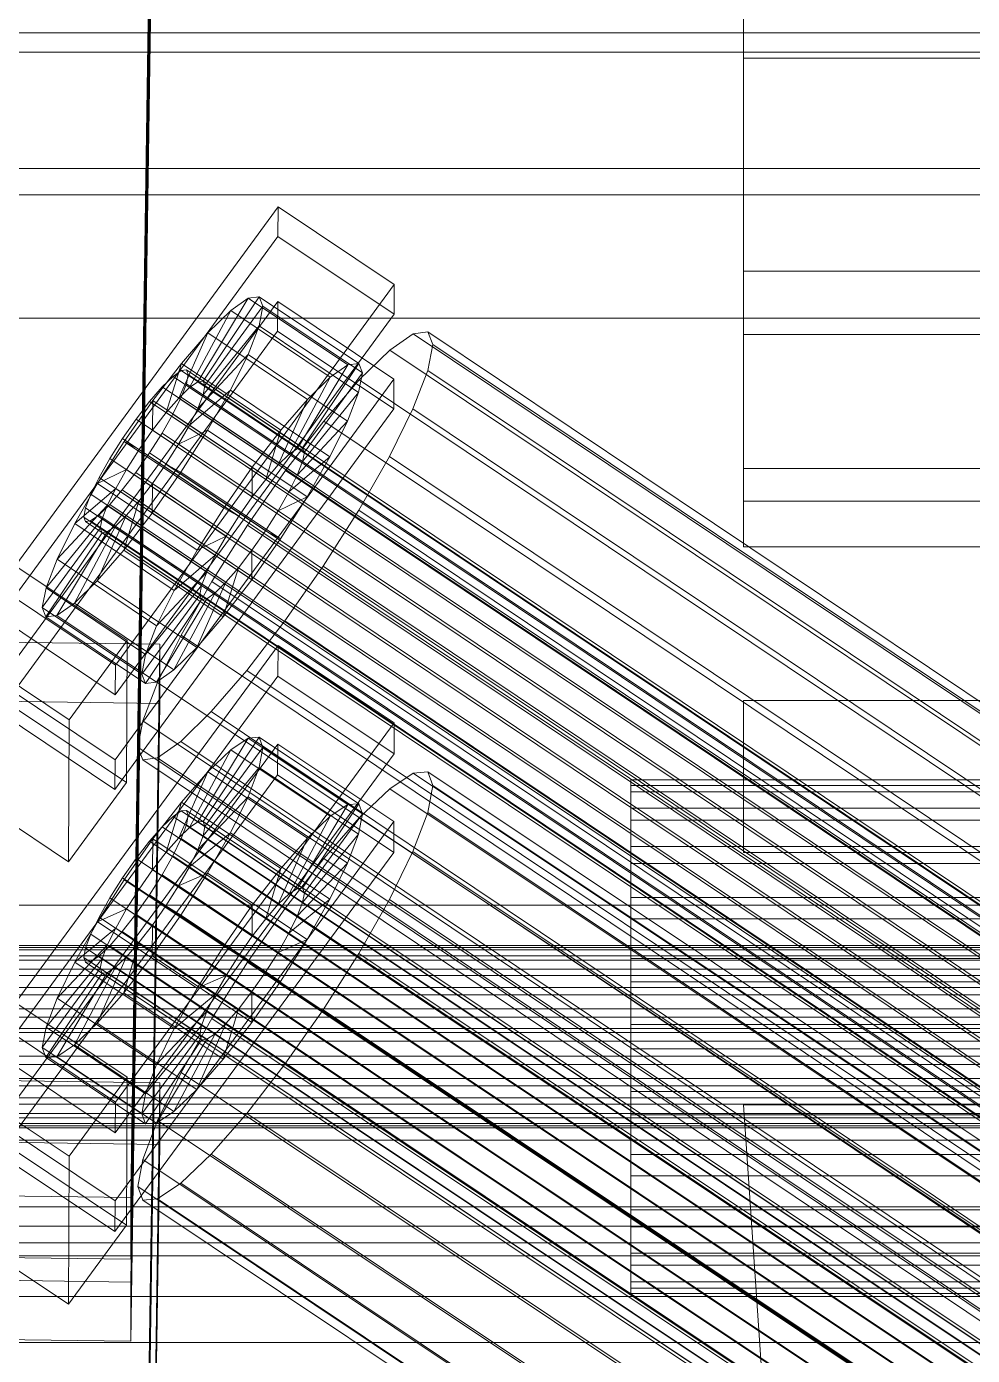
# Model space of a CAD drawing. Header units: millimetres. Extents: x -1970 to 34302, y -65268 to 6837.
# Drawn here: x -370.8 to -277.4, y -33064.7 to -32933.4 of the extents above; entities that cross this region are included whole.
import ezdxf

# ---------------------------------------------------------------- set-up
doc = ezdxf.new("R2010")
doc.units = ezdxf.units.MM
for name, color, linetype, lineweight in [('frontal_C01', 7, 'Continuous', 0), ('frontal_C02', 7, 'Continuous', 0), ('frontal_C02-briq', 7, 'Continuous', 0), ('frontal_mezcladora', 7, 'Continuous', 0)]:
    doc.layers.add(name, color=color, linetype=linetype, lineweight=lineweight)

msp = doc.modelspace()

# ---------------------------------------------------------------- linework, layer by layer
at = {"layer": 'frontal_C01'}
for p, q in [((-357.646, -32856.09), (-360.514, -33049.09)), ((-360.514, -33055.178), (-357.646, -32862.178)), ((-425, -32934.055), (425, -32934.055)), ((450, -32950.066), (-450, -32950.066)), ((-450, -32962.241), (450, -32962.241)), ((-373.501, -33032.005), (-345.969, -32994.562)), ((-345.981, -32997.605), (-345.969, -32994.562)), ((-345.969, -32994.562), (-334.501, -33002.215)), ((-345.981, -32997.605), (-373.513, -33035.049)), ((-334.513, -33005.259), (-345.981, -32997.605)), ((-334.501, -33002.215), (-362.033, -33039.658)), ((-334.501, -33002.215), (-334.513, -33005.259)), ((-373.539, -33041.745), (-346.008, -33004.302)), ((-353.892, -33011.992), (-348.918, -33003.715)), ((-353.378, -33011.951), (-347.835, -33003.629)), ((-348.918, -33003.715), (-350.645, -33004.872)), ((-347.835, -33003.629), (-348.918, -33003.715)), ((-348.918, -33003.715), (-339.088, -33010.274)), ((-347.835, -33003.629), (-338.005, -33010.189)), ((-347.47, -33004.62), (-347.835, -33003.629)), ((-346.02, -33007.345), (-346.008, -33004.302)), ((-346.008, -33004.302), (-334.539, -33011.955)), ((-362.045, -33042.702), (-334.513, -33005.259)), ((-354.71, -33012.54), (-350.645, -33004.872)), ((-353.205, -33012.421), (-347.47, -33004.62)), ((-350.645, -33004.872), (-352.899, -33007.023)), ((-350.645, -33004.872), (-340.816, -33011.432)), ((-347.847, -33006.622), (-347.47, -33004.62)), ((-347.47, -33004.62), (-337.64, -33011.18)), ((-353.384, -33013.369), (-347.847, -33006.622)), ((-348.941, -33009.498), (-347.847, -33006.622)), ((-347.847, -33006.622), (-338.017, -33013.182)), ((-346.02, -33007.345), (-373.551, -33044.789)), ((-355.777, -33013.559), (-352.899, -33007.023)), ((-352.899, -33007.023), (-355.525, -33010.02)), ((-352.899, -33007.023), (-343.069, -33013.583)), ((-334.551, -33014.999), (-346.02, -33007.345)), ((-332.629, -33007.163), (-334.938, -33008.711)), ((-331.181, -33007.049), (-332.629, -33007.163)), ((-332.629, -33007.163), (-148.32, -33130.162)), ((-330.692, -33008.374), (-331.181, -33007.049)), ((-331.181, -33007.049), (-146.872, -33130.047)), ((-311.15, -33008.999), (-311.15, -33007.822)), ((-311.15, -33007.822), (-311.15, -33008.375)), ((-311.15, -33007.822), (311.15, -33007.822)), ((-353.902, -33014.731), (-348.941, -33009.498)), ((-350.678, -33013.051), (-348.941, -33009.498)), ((-348.941, -33009.498), (-339.111, -33016.058)), ((-334.938, -33008.711), (-337.95, -33011.586)), ((-334.938, -33008.711), (-150.629, -33131.709)), ((-331.197, -33011.051), (-330.692, -33008.374)), ((-330.692, -33008.374), (-146.383, -33131.373)), ((-311.15, -33008.375), (-311.15, -33010.618)), ((-311.15, -33008.375), (311.15, -33008.375)), ((-311.15, -33011.824), (-311.15, -33008.999)), ((-311.15, -33008.999), (311.15, -33008.999)), ((-355.525, -33010.02), (-358.345, -33013.659)), ((-357.021, -33014.979), (-355.525, -33010.02)), ((-355.017, -33010.858), (-355.53, -33010.899)), ((-355.525, -33010.02), (-345.695, -33016.58)), ((-354.844, -33011.328), (-355.017, -33010.858)), ((-355.017, -33010.858), (-141.218, -33153.536)), ((-339.088, -33010.274), (-344.062, -33018.552)), ((-338.005, -33010.189), (-343.549, -33018.511)), ((-340.816, -33011.432), (-339.088, -33010.274)), ((-339.088, -33010.274), (-338.005, -33010.189)), ((-338.005, -33010.189), (-337.64, -33011.18)), ((-311.15, -33010.618), (-311.15, -33014.401)), ((-311.15, -33010.618), (311.15, -33010.618)), ((-334.539, -33011.955), (-362.071, -33049.398)), ((-356.348, -33011.447), (-357.415, -33012.466)), ((-355.53, -33010.899), (-356.348, -33011.447)), ((-356.348, -33011.447), (-142.549, -33154.125)), ((-355.53, -33010.899), (-141.731, -33153.577)), ((-355.022, -33012.276), (-354.844, -33011.328)), ((-354.844, -33011.328), (-141.045, -33154.006)), ((-354.71, -33012.54), (-353.892, -33011.992)), ((-353.892, -33011.992), (-353.378, -33011.951)), ((-344.062, -33018.552), (-353.892, -33011.992)), ((-343.549, -33018.511), (-353.378, -33011.951)), ((-353.378, -33011.951), (-353.205, -33012.421)), ((-340.816, -33011.432), (-344.88, -33019.1)), ((-337.64, -33011.18), (-343.376, -33018.981)), ((-343.069, -33013.583), (-340.816, -33011.432)), ((-337.95, -33011.586), (-341.461, -33015.592)), ((-337.64, -33011.18), (-338.017, -33013.182)), ((-337.95, -33011.586), (-153.641, -33134.584)), ((-334.539, -33011.955), (-334.551, -33014.999)), ((-332.659, -33014.895), (-331.197, -33011.051)), ((-331.197, -33011.051), (-146.887, -33134.049)), ((-311.15, -33016.106), (-311.15, -33011.824)), ((-311.15, -33011.824), (311.15, -33011.824)), ((-357.415, -33012.466), (-358.659, -33013.885)), ((-357.415, -33012.466), (-143.617, -33155.144)), ((-355.777, -33013.559), (-354.71, -33012.54)), ((-355.541, -33013.638), (-355.022, -33012.276)), ((-355.022, -33012.276), (-141.224, -33154.954)), ((-354.725, -33016.415), (-350.678, -33013.051)), ((-344.88, -33019.1), (-354.71, -33012.54)), ((-353.384, -33013.369), (-353.902, -33014.731)), ((-353.205, -33012.421), (-353.384, -33013.369)), ((-343.554, -33019.929), (-353.384, -33013.369)), ((-343.376, -33018.981), (-353.205, -33012.421)), ((-352.938, -33017.04), (-350.678, -33013.051)), ((-350.678, -33013.051), (-340.848, -33019.611)), ((-338.017, -33013.182), (-343.554, -33019.929)), ((-338.017, -33013.182), (-339.111, -33016.058)), ((-358.345, -33013.659), (-361.166, -33017.692)), ((-358.659, -33013.885), (-359.995, -33015.609)), ((-358.659, -33013.885), (-144.861, -33156.563)), ((-358.345, -33013.659), (-358.357, -33016.702)), ((-348.515, -33020.219), (-358.345, -33013.659)), ((-357.021, -33014.979), (-355.777, -33013.559)), ((-356.363, -33015.321), (-355.541, -33013.638)), ((-345.947, -33020.119), (-355.777, -33013.559)), ((-355.541, -33013.638), (-141.742, -33156.316)), ((-353.902, -33014.731), (-354.725, -33016.415)), ((-344.073, -33021.291), (-353.902, -33014.731)), ((-343.069, -33013.583), (-345.947, -33020.119)), ((-345.695, -33016.58), (-343.069, -33013.583)), ((-311.15, -33014.401), (-311.15, -33019.464)), ((-311.15, -33014.401), (311.15, -33014.401)), ((-362.083, -33052.442), (-334.551, -33014.999)), ((-359.995, -33015.609), (-361.332, -33017.52)), ((-146.196, -33158.287), (-359.995, -33015.609)), ((-358.357, -33016.702), (-357.021, -33014.979)), ((-357.434, -33017.211), (-356.363, -33015.321)), ((-347.191, -33021.539), (-357.021, -33014.979)), ((-356.363, -33015.321), (-142.565, -33157.999)), ((-341.461, -33015.592), (-345.231, -33020.457)), ((-339.111, -33016.058), (-344.073, -33021.291)), ((-341.461, -33015.592), (-157.152, -33138.591)), ((-339.111, -33016.058), (-340.848, -33019.611)), ((-334.981, -33019.645), (-332.659, -33014.895)), ((-332.659, -33014.895), (-148.35, -33137.893)), ((-311.15, -33021.552), (-311.15, -33016.106)), ((-311.15, -33016.106), (311.15, -33016.106)), ((-359.693, -33018.613), (-358.357, -33016.702)), ((-358.68, -33019.178), (-357.434, -33017.211)), ((-358.357, -33016.702), (-348.527, -33023.262)), ((-357.434, -33017.211), (-143.635, -33159.888)), ((-354.725, -33016.415), (-355.796, -33018.304)), ((-355.796, -33018.304), (-352.938, -33017.04)), ((-355.569, -33021.192), (-352.938, -33017.04)), ((-344.895, -33022.974), (-354.725, -33016.415)), ((-352.938, -33017.04), (-343.108, -33023.599)), ((-348.515, -33020.219), (-345.695, -33016.58)), ((-345.695, -33016.58), (-347.191, -33021.539)), ((-361.166, -33017.692), (-363.797, -33021.844)), ((-361.332, -33017.52), (-362.578, -33019.487)), ((-361.332, -33017.52), (-147.533, -33160.197)), ((-359.693, -33018.613), (-361.166, -33017.692)), ((-361.166, -33017.692), (-351.336, -33024.252)), ((-360.939, -33020.58), (-359.693, -33018.613)), ((-349.863, -33025.173), (-359.693, -33018.613)), ((-355.796, -33018.304), (-357.042, -33020.271)), ((-345.966, -33024.864), (-355.796, -33018.304)), ((-344.062, -33018.552), (-344.88, -33019.1)), ((-343.549, -33018.511), (-344.062, -33018.552)), ((-343.376, -33018.981), (-343.549, -33018.511)), ((-362.578, -33019.487), (-363.648, -33021.376)), ((-362.578, -33019.487), (-148.779, -33162.164)), ((-360.017, -33021.088), (-358.68, -33019.178)), ((-358.68, -33019.178), (-144.881, -33161.855)), ((-344.88, -33019.1), (-345.947, -33020.119)), ((-340.848, -33019.611), (-344.895, -33022.974)), ((-344.073, -33021.291), (-343.554, -33019.929)), ((-343.554, -33019.929), (-343.376, -33018.981)), ((-340.848, -33019.611), (-343.108, -33023.599)), ((-338.003, -33024.977), (-334.981, -33019.645)), ((-334.981, -33019.645), (-150.672, -33142.643)), ((-311.15, -33019.464), (-311.15, -33025.462)), ((-311.15, -33019.464), (311.15, -33019.464)), ((-450, -33020.215), (450, -33020.215)), ((-360.939, -33020.58), (-363.797, -33021.844)), ((-362.01, -33022.469), (-360.939, -33020.58)), ((-361.352, -33022.812), (-360.017, -33021.088)), ((-351.109, -33027.14), (-360.939, -33020.58)), ((-360.017, -33021.088), (-146.218, -33163.766)), ((-358.39, -33025.225), (-355.569, -33021.192)), ((-357.042, -33020.271), (-358.378, -33022.181)), ((-357.042, -33020.271), (-355.569, -33021.192)), ((-347.212, -33026.831), (-357.042, -33020.271)), ((-355.569, -33021.192), (-345.739, -33027.752)), ((-351.336, -33024.252), (-348.515, -33020.219)), ((-345.231, -33020.457), (-349.002, -33025.849)), ((-348.527, -33023.262), (-348.515, -33020.219)), ((-345.947, -33020.119), (-347.191, -33021.539)), ((-160.922, -33143.455), (-345.231, -33020.457)), ((-344.895, -33022.974), (-344.073, -33021.291)), ((-363.797, -33021.844), (-366.057, -33025.833)), ((-362.01, -33022.469), (-366.057, -33025.833)), ((-363.648, -33021.376), (-364.471, -33023.059)), ((-363.797, -33021.844), (-353.967, -33028.404)), ((-363.648, -33021.376), (-149.85, -33164.054)), ((-362.833, -33024.152), (-362.01, -33022.469)), ((-352.18, -33029.029), (-362.01, -33022.469)), ((-358.378, -33022.181), (-359.714, -33023.905)), ((-358.378, -33022.181), (-358.39, -33025.225)), ((-348.548, -33028.741), (-358.378, -33022.181)), ((-347.191, -33021.539), (-348.527, -33023.262)), ((-311.15, -33027.791), (-311.15, -33021.552)), ((-311.15, -33021.552), (311.15, -33021.552)), ((-364.471, -33023.059), (-364.989, -33024.421)), ((-364.471, -33023.059), (-150.672, -33165.737)), ((-362.596, -33024.231), (-361.352, -33022.812)), ((-361.352, -33022.812), (-147.554, -33165.49)), ((-359.714, -33023.905), (-361.21, -33028.864)), ((-359.714, -33023.905), (-360.958, -33025.325)), ((-349.884, -33030.465), (-359.714, -33023.905)), ((-348.527, -33023.262), (-349.863, -33025.173)), ((-345.966, -33024.864), (-344.895, -33022.974)), ((-343.108, -33023.599), (-345.966, -33024.864)), ((-343.108, -33023.599), (-345.739, -33027.752)), ((-440, -33024.204), (440, -33024.204)), ((-440, -33024.399), (440, -33024.399)), ((-440, -33024.62), (440, -33024.62)), ((-440, -33025.194), (440, -33025.194)), ((-362.833, -33024.152), (-367.794, -33029.386)), ((-364.989, -33024.421), (-365.168, -33025.369)), ((-364.989, -33024.421), (-151.191, -33167.099)), ((-364.482, -33025.798), (-363.664, -33025.25)), ((-363.664, -33025.25), (-362.596, -33024.231)), ((-363.664, -33025.25), (-149.865, -33167.928)), ((-363.351, -33025.514), (-362.833, -33024.152)), ((-353.003, -33030.712), (-362.833, -33024.152)), ((-362.596, -33024.231), (-148.798, -33166.909)), ((-361.21, -33028.864), (-358.39, -33025.225)), ((-358.39, -33025.225), (-348.56, -33031.785)), ((-353.967, -33028.404), (-351.336, -33024.252)), ((-351.336, -33024.252), (-349.863, -33025.173)), ((-349.863, -33025.173), (-351.109, -33027.14)), ((-347.212, -33026.831), (-345.966, -33024.864)), ((-341.52, -33030.528), (-338.003, -33024.977)), ((-338.003, -33024.977), (-153.694, -33147.975)), ((-440, -33025.622), (440, -33025.622)), ((-440, -33026.535), (440, -33026.535)), ((-363.53, -33026.463), (-369.265, -33034.263)), ((-363.351, -33025.514), (-368.888, -33032.262)), ((-366.057, -33025.833), (-367.794, -33029.386)), ((-362.025, -33026.343), (-366.09, -33034.012)), ((-366.057, -33025.833), (-356.228, -33032.393)), ((-365.168, -33025.369), (-364.995, -33025.839)), ((-365.168, -33025.369), (-151.369, -33168.047)), ((-364.995, -33025.839), (-364.482, -33025.798)), ((-364.995, -33025.839), (-151.196, -33168.517)), ((-364.482, -33025.798), (-150.683, -33168.476)), ((-360.958, -33025.325), (-363.836, -33031.861)), ((-363.53, -33026.463), (-363.351, -33025.514)), ((-363.357, -33026.932), (-363.53, -33026.463)), ((-353.7, -33033.022), (-363.53, -33026.463)), ((-353.521, -33032.074), (-363.351, -33025.514)), ((-362.025, -33026.343), (-362.843, -33026.892)), ((-360.958, -33025.325), (-362.025, -33026.343)), ((-352.196, -33032.903), (-362.025, -33026.343)), ((-351.128, -33031.885), (-360.958, -33025.325)), ((-349.002, -33025.849), (-352.519, -33031.4)), ((-349.002, -33025.849), (-164.693, -33148.847)), ((-311.15, -33025.462), (-311.15, -33031.988)), ((311.15, -33025.462), (-311.15, -33025.462)), ((-440, -33027.139), (440, -33027.139)), ((-363.357, -33026.932), (-368.9, -33035.255)), ((-362.843, -33026.892), (-367.817, -33035.169)), ((-362.843, -33026.892), (-363.357, -33026.932)), ((-353.527, -33033.492), (-363.357, -33026.932)), ((-353.014, -33033.452), (-362.843, -33026.892)), ((-353.967, -33028.404), (-351.109, -33027.14)), ((-351.109, -33027.14), (-352.18, -33029.029)), ((-345.739, -33027.752), (-348.56, -33031.785)), ((-348.548, -33028.741), (-347.212, -33026.831)), ((-345.739, -33027.752), (-347.212, -33026.831)), ((-311.15, -33034.399), (-311.15, -33027.791)), ((-311.15, -33027.791), (311.15, -33027.791)), ((-440, -33028.329), (440, -33028.329)), ((-440, -33029.068), (440, -33029.068)), ((-363.836, -33031.861), (-361.21, -33028.864)), ((-361.21, -33028.864), (-351.38, -33035.424)), ((-356.228, -33032.393), (-353.967, -33028.404)), ((-356.228, -33032.393), (-352.18, -33029.029)), ((-352.18, -33029.029), (-353.003, -33030.712)), ((-349.884, -33030.465), (-348.548, -33028.741)), ((-348.56, -33031.785), (-348.548, -33028.741)), ((440, -33030.454), (-440, -33030.454)), ((-372.35, -33029.532), (-360.882, -33037.185)), ((-367.794, -33029.386), (-368.888, -33032.262)), ((-367.794, -33029.386), (-357.964, -33035.946)), ((-351.38, -33035.424), (-349.884, -33030.465)), ((-351.128, -33031.885), (-349.884, -33030.465)), ((-345.291, -33035.92), (-341.52, -33030.528)), ((-341.52, -33030.528), (-157.211, -33153.526)), ((-440, -33031.279), (440, -33031.279)), ((-366.09, -33034.012), (-363.836, -33031.861)), ((-363.836, -33031.861), (-354.006, -33038.421)), ((-357.964, -33035.946), (-353.003, -33030.712)), ((-352.519, -33031.4), (-355.541, -33036.732)), ((-353.003, -33030.712), (-353.521, -33032.074)), ((-352.519, -33031.4), (-168.21, -33154.398)), ((-348.56, -33031.785), (-351.38, -33035.424)), ((450, -33032.39), (-450, -33032.39)), ((-440, -33032.766), (440, -33032.766)), ((-362.033, -33039.658), (-373.501, -33032.005)), ((-368.888, -33032.262), (-369.265, -33034.263)), ((-368.888, -33032.262), (-359.058, -33038.821)), ((-359.436, -33040.823), (-353.7, -33033.022)), ((-359.058, -33038.821), (-353.521, -33032.074)), ((-357.964, -33035.946), (-356.228, -33032.393)), ((-356.26, -33040.571), (-352.196, -33032.903)), ((-354.006, -33038.421), (-351.128, -33031.885)), ((-353.521, -33032.074), (-353.7, -33033.022)), ((-353.7, -33033.022), (-353.527, -33033.492)), ((-353.014, -33033.452), (-352.196, -33032.903)), ((-352.196, -33032.903), (-351.128, -33031.885)), ((-311.15, -33031.988), (-311.15, -33038.595)), ((-311.15, -33031.988), (311.15, -33031.988)), ((-440, -33033.621), (440, -33033.621)), ((-369.265, -33034.263), (-368.9, -33035.255)), ((-369.265, -33034.263), (-359.436, -33040.823)), ((-367.817, -33035.169), (-366.09, -33034.012)), ((-366.09, -33034.012), (-356.26, -33040.571)), ((-359.07, -33041.815), (-353.527, -33033.492)), ((-357.987, -33041.729), (-353.014, -33033.452)), ((-353.527, -33033.492), (-353.014, -33033.452)), ((-311.15, -33040.925), (-311.15, -33034.399)), ((-311.15, -33034.399), (311.15, -33034.399)), ((-440, -33035.108), (440, -33035.108)), ((-373.513, -33035.049), (-362.045, -33042.702)), ((-368.9, -33035.255), (-367.817, -33035.169)), ((-368.9, -33035.255), (-359.07, -33041.815)), ((-367.817, -33035.169), (-357.987, -33041.729)), ((-351.38, -33035.424), (-354.006, -33038.421)), ((-440, -33035.933), (440, -33035.933)), ((-359.058, -33038.821), (-357.964, -33035.946)), ((-355.541, -33036.732), (-357.863, -33041.482)), ((-355.541, -33036.732), (-171.232, -33159.73)), ((-349.061, -33040.784), (-345.291, -33035.92)), ((-345.291, -33035.92), (-160.982, -33158.918)), ((-440, -33037.318), (440, -33037.318)), ((-440, -33038.058), (440, -33038.058)), ((-366.618, -33044.986), (-378.086, -33037.333)), ((-375.644, -33037.498), (-357.646, -33037.741)), ((-360.882, -33037.185), (-366.618, -33044.986)), ((-360.882, -33037.185), (-360.939, -33051.795)), ((-357.646, -33037.741), (-360.514, -33230.741)), ((-357.646, -33037.741), (-357.646, -33043.829)), ((-354.006, -33038.421), (-356.26, -33040.571)), ((-440, -33039.248), (440, -33039.248)), ((-362.045, -33042.702), (-362.033, -33039.658)), ((-359.436, -33040.823), (-359.058, -33038.821)), ((-311.15, -33038.595), (-311.15, -33044.835)), ((-311.15, -33038.595), (311.15, -33038.595)), ((-440, -33039.852), (440, -33039.852)), ((-440, -33040.765), (440, -33040.765)), ((-359.07, -33041.815), (-359.436, -33040.823)), ((-356.26, -33040.571), (-357.987, -33041.729)), ((-352.572, -33044.791), (-349.061, -33040.784)), ((-349.061, -33040.784), (-164.752, -33163.782)), ((-311.15, -33046.923), (-311.15, -33040.925)), ((-311.15, -33040.925), (311.15, -33040.925)), ((-440, -33041.192), (440, -33041.192)), ((-440, -33041.766), (440, -33041.766)), ((-440, -33041.988), (440, -33041.988)), ((-440, -33042.183), (440, -33042.183)), ((-362.071, -33049.398), (-373.539, -33041.745)), ((-357.863, -33041.482), (-359.326, -33045.326)), ((-357.987, -33041.729), (-359.07, -33041.815)), ((-357.863, -33041.482), (-173.554, -33164.48)), ((-425, -33043.4), (425, -33043.4)), ((-357.646, -33043.829), (-375.644, -33043.586)), ((-373.551, -33044.789), (-362.083, -33052.442)), ((-360.939, -33051.795), (-372.408, -33044.142)), ((-366.675, -33059.596), (-366.618, -33044.986)), ((-360.514, -33236.829), (-357.646, -33043.829)), ((-355.584, -33047.666), (-352.572, -33044.791)), ((-352.572, -33044.791), (-168.263, -33167.789)), ((-311.15, -33044.835), (-311.15, -33050.281)), ((-311.15, -33044.835), (311.15, -33044.835)), ((-359.326, -33045.326), (-359.83, -33048.002)), ((-359.326, -33045.326), (-175.016, -33168.324)), ((-311.15, -33051.986), (-311.15, -33046.923)), ((-311.15, -33046.923), (311.15, -33046.923)), ((-360.514, -33049.09), (-378.512, -33048.848)), ((-359.83, -33048.002), (-359.341, -33049.328)), ((-359.83, -33048.002), (-175.521, -33171)), ((-357.893, -33049.213), (-355.584, -33047.666)), ((-355.584, -33047.666), (-171.275, -33170.664)), ((-362.083, -33052.442), (-362.071, -33049.398)), ((-360.514, -33055.178), (-360.514, -33049.09)), ((-359.341, -33049.328), (-357.893, -33049.213)), ((-359.341, -33049.328), (-175.032, -33172.326)), ((-357.893, -33049.213), (-173.584, -33172.212)), ((-311.15, -33050.281), (-311.15, -33054.563)), ((-311.15, -33050.281), (311.15, -33050.281)), ((-378.143, -33051.943), (-366.675, -33059.596)), ((-366.675, -33059.596), (-360.939, -33051.795)), ((-311.15, -33055.769), (-311.15, -33051.986)), ((-311.15, -33051.986), (311.15, -33051.986)), ((450, -33053.554), (-450, -33053.554)), ((425, -33054.831), (-425, -33054.831)), ((-378.512, -33054.935), (-360.514, -33055.178)), ((-311.15, -33054.563), (-311.15, -33057.388)), ((-311.15, -33054.563), (311.15, -33054.563)), ((-311.15, -33058.012), (-311.15, -33055.769)), ((-311.15, -33055.769), (311.15, -33055.769)), ((-311.15, -33057.388), (-311.15, -33058.565)), ((-311.15, -33057.388), (311.15, -33057.388)), ((-311.15, -33058.565), (-311.15, -33058.012)), ((-311.15, -33058.012), (311.15, -33058.012)), ((425, -33058.862), (-425, -33058.862)), ((-311.15, -33058.565), (311.15, -33058.565))]:
    msp.add_line(p, q, dxfattribs=at)
at = {"layer": 'frontal_C02'}
for p, q in [((-357.646, -32863.652), (-360.514, -33057.42)), ((-360.514, -33063.265), (-357.646, -32869.498)), ((-300, -32900.308), (-300, -32936.569)), ((-300, -32957.599), (-300, -32927.714)), ((425, -32935.971), (-425, -32935.971)), ((-300, -32936.569), (-300, -32963.86)), ((300, -32936.569), (-300, -32936.569)), ((-425, -32947.447), (425, -32947.447)), ((-373.501, -32988.826), (-345.969, -32951.233)), ((-345.981, -32954.155), (-345.969, -32951.233)), ((-345.969, -32951.233), (-334.501, -32958.916)), ((-345.981, -32954.155), (-373.513, -32991.748)), ((-334.513, -32961.839), (-345.981, -32954.155)), ((-300, -32977.08), (-300, -32957.599)), ((300, -32957.599), (-300, -32957.599)), ((-334.501, -32958.916), (-362.033, -32996.509)), ((-334.501, -32958.916), (-334.513, -32961.839)), ((-373.539, -32998.178), (-346.008, -32960.585)), ((-353.892, -32968.513), (-348.918, -32960.269)), ((-353.378, -32968.443), (-347.835, -32960.122)), ((-348.918, -32960.269), (-350.645, -32961.484)), ((-347.835, -32960.122), (-348.918, -32960.269)), ((-348.918, -32960.269), (-339.088, -32966.855)), ((-347.835, -32960.122), (-338.005, -32966.708)), ((-347.47, -32961.052), (-347.835, -32960.122)), ((-346.02, -32963.508), (-346.008, -32960.585)), ((-346.008, -32960.585), (-334.539, -32968.269)), ((-362.045, -32999.432), (-334.513, -32961.839)), ((-354.71, -32969.088), (-350.645, -32961.484)), ((-353.205, -32968.884), (-347.47, -32961.052)), ((-350.645, -32961.484), (-352.899, -32963.683)), ((-350.645, -32961.484), (-340.816, -32968.07)), ((-347.847, -32962.996), (-347.47, -32961.052)), ((-347.47, -32961.052), (-337.64, -32967.638)), ((-346.02, -32963.508), (-373.551, -33001.101)), ((-353.384, -32969.805), (-347.847, -32962.996)), ((-348.941, -32965.822), (-347.847, -32962.996)), ((-347.847, -32962.996), (-338.017, -32969.582)), ((-334.551, -32971.191), (-346.02, -32963.508)), ((-331.181, -32963.577), (-332.629, -32963.774)), ((-330.692, -32964.821), (-331.181, -32963.577)), ((-331.181, -32963.577), (-146.872, -33087.061)), ((-355.777, -32970.13), (-352.899, -32963.683)), ((-352.899, -32963.683), (-355.525, -32966.717)), ((-352.899, -32963.683), (-343.069, -32970.269)), ((-332.629, -32963.774), (-334.938, -32965.398)), ((-332.629, -32963.774), (-148.32, -33087.258)), ((-331.197, -32967.42), (-330.692, -32964.821)), ((-330.692, -32964.821), (-146.383, -33088.305)), ((-300, -32963.86), (-300, -32980.321)), ((300, -32963.86), (-300, -32963.86)), ((-353.902, -32971.143), (-348.941, -32965.822)), ((-350.678, -32969.337), (-348.941, -32965.822)), ((-348.941, -32965.822), (-339.111, -32972.408)), ((-334.938, -32965.398), (-337.95, -32968.338)), ((-334.938, -32965.398), (-150.629, -33088.882)), ((-355.525, -32966.717), (-358.345, -32970.379)), ((-357.021, -32971.567), (-355.525, -32966.717)), ((-355.53, -32967.415), (-356.348, -32967.991)), ((-355.017, -32967.346), (-355.53, -32967.415)), ((-355.53, -32967.415), (-141.731, -33110.657)), ((-355.525, -32966.717), (-345.695, -32973.303)), ((-354.844, -32967.786), (-355.017, -32967.346)), ((-355.017, -32967.346), (-141.218, -33110.587)), ((-339.088, -32966.855), (-344.062, -32975.099)), ((-338.005, -32966.708), (-343.549, -32975.029)), ((-340.816, -32968.07), (-339.088, -32966.855)), ((-339.088, -32966.855), (-338.005, -32966.708)), ((-338.005, -32966.708), (-337.64, -32967.638)), ((-332.659, -32971.198), (-331.197, -32967.42)), ((-331.197, -32967.42), (-146.887, -33090.904)), ((-334.539, -32968.269), (-362.071, -33005.862)), ((-356.348, -32967.991), (-357.415, -32969.033)), ((-356.348, -32967.991), (-142.549, -33111.232)), ((-355.541, -32970.046), (-355.022, -32968.707)), ((-355.022, -32968.707), (-354.844, -32967.786)), ((-355.022, -32968.707), (-141.224, -33111.949)), ((-354.844, -32967.786), (-141.045, -33111.028)), ((-354.71, -32969.088), (-353.892, -32968.513)), ((-353.892, -32968.513), (-353.378, -32968.443)), ((-344.062, -32975.099), (-353.892, -32968.513)), ((-343.549, -32975.029), (-353.378, -32968.443)), ((-353.378, -32968.443), (-353.205, -32968.884)), ((-340.816, -32968.07), (-344.88, -32975.674)), ((-337.64, -32967.638), (-343.376, -32975.47)), ((-343.069, -32970.269), (-340.816, -32968.07)), ((-337.95, -32968.338), (-341.461, -32972.394)), ((-337.64, -32967.638), (-338.017, -32969.582)), ((-337.95, -32968.338), (-153.641, -33091.822)), ((-334.539, -32968.269), (-334.551, -32971.191)), ((-357.415, -32969.033), (-358.659, -32970.47)), ((-357.415, -32969.033), (-143.617, -33112.274)), ((-357.021, -32971.567), (-355.777, -32970.13)), ((-356.363, -32971.711), (-355.541, -32970.046)), ((-355.777, -32970.13), (-354.71, -32969.088)), ((-345.947, -32976.716), (-355.777, -32970.13)), ((-355.541, -32970.046), (-141.742, -33113.287)), ((-354.725, -32972.808), (-350.678, -32969.337)), ((-344.88, -32975.674), (-354.71, -32969.088)), ((-353.384, -32969.805), (-353.902, -32971.143)), ((-353.205, -32968.884), (-353.384, -32969.805)), ((-343.554, -32976.391), (-353.384, -32969.805)), ((-343.376, -32975.47), (-353.205, -32968.884)), ((-352.938, -32973.301), (-350.678, -32969.337)), ((-350.678, -32969.337), (-340.848, -32975.923)), ((-338.017, -32969.582), (-343.554, -32976.391)), ((-338.017, -32969.582), (-339.111, -32972.408)), ((-362.083, -33008.784), (-334.551, -32971.191)), ((-358.345, -32970.379), (-361.166, -32974.42)), ((-358.659, -32970.47), (-359.995, -32972.204)), ((-358.659, -32970.47), (-144.861, -33113.711)), ((-358.345, -32970.379), (-358.357, -32973.302)), ((-348.515, -32976.965), (-358.345, -32970.379)), ((-353.902, -32971.143), (-354.725, -32972.808)), ((-344.073, -32977.729), (-353.902, -32971.143)), ((-343.069, -32970.269), (-345.947, -32976.716)), ((-345.695, -32973.303), (-343.069, -32970.269)), ((-334.981, -32975.896), (-332.659, -32971.198)), ((-332.659, -32971.198), (-148.35, -33094.682)), ((-359.995, -32972.204), (-361.332, -32974.118)), ((-146.196, -33115.446), (-359.995, -32972.204)), ((-358.357, -32973.302), (-357.021, -32971.567)), ((-357.434, -32973.589), (-356.363, -32971.711)), ((-347.191, -32978.153), (-357.021, -32971.567)), ((-356.363, -32971.711), (-142.565, -33114.952)), ((-354.725, -32972.808), (-355.796, -32974.686)), ((-344.895, -32979.394), (-354.725, -32972.808)), ((-341.461, -32972.394), (-345.231, -32977.29)), ((-339.111, -32972.408), (-344.073, -32977.729)), ((-341.461, -32972.394), (-157.152, -33095.878)), ((-339.111, -32972.408), (-340.848, -32975.923)), ((-361.332, -32974.118), (-362.578, -32976.081)), ((-361.332, -32974.118), (-147.533, -33117.36)), ((-359.693, -32975.216), (-358.357, -32973.302)), ((-358.68, -32975.551), (-357.434, -32973.589)), ((-358.357, -32973.302), (-348.527, -32979.888)), ((-357.434, -32973.589), (-143.635, -33116.83)), ((-355.796, -32974.686), (-352.938, -32973.301)), ((-355.569, -32977.445), (-352.938, -32973.301)), ((-352.938, -32973.301), (-343.108, -32979.887)), ((-348.515, -32976.965), (-345.695, -32973.303)), ((-345.695, -32973.303), (-347.191, -32978.153)), ((-361.166, -32974.42), (-363.797, -32978.564)), ((-359.693, -32975.216), (-361.166, -32974.42)), ((-361.166, -32974.42), (-351.336, -32981.006)), ((-360.939, -32977.179), (-359.693, -32975.216)), ((-349.863, -32981.802), (-359.693, -32975.216)), ((-355.796, -32974.686), (-357.042, -32976.649)), ((-345.966, -32981.272), (-355.796, -32974.686)), ((-344.062, -32975.099), (-344.88, -32975.674)), ((-343.549, -32975.029), (-344.062, -32975.099)), ((-343.376, -32975.47), (-343.549, -32975.029)), ((-362.578, -32976.081), (-363.648, -32977.959)), ((-362.578, -32976.081), (-148.779, -33119.323)), ((-360.017, -32977.465), (-358.68, -32975.551)), ((-358.68, -32975.551), (-144.881, -33118.793)), ((-357.042, -32976.649), (-358.378, -32978.563)), ((-357.042, -32976.649), (-355.569, -32977.445)), ((-347.212, -32983.235), (-357.042, -32976.649)), ((-345.947, -32976.716), (-347.191, -32978.153)), ((-344.88, -32975.674), (-345.947, -32976.716)), ((-340.848, -32975.923), (-344.895, -32979.394)), ((-344.073, -32977.729), (-343.554, -32976.391)), ((-343.554, -32976.391), (-343.376, -32975.47)), ((-340.848, -32975.923), (-343.108, -32979.887)), ((-338.003, -32981.196), (-334.981, -32975.896)), ((-334.981, -32975.896), (-150.672, -33099.38)), ((-363.648, -32977.959), (-364.471, -32979.624)), ((-360.939, -32977.179), (-363.797, -32978.564)), ((-363.648, -32977.959), (-149.85, -33121.2)), ((-362.01, -32979.057), (-360.939, -32977.179)), ((-361.352, -32979.2), (-360.017, -32977.465)), ((-351.109, -32983.765), (-360.939, -32977.179)), ((-360.017, -32977.465), (-146.218, -33120.707)), ((-358.39, -32981.486), (-355.569, -32977.445)), ((-355.569, -32977.445), (-345.739, -32984.031)), ((-351.336, -32981.006), (-348.515, -32976.965)), ((-345.231, -32977.29), (-349.002, -32982.692)), ((-348.527, -32979.888), (-348.515, -32976.965)), ((-160.922, -33100.774), (-345.231, -32977.29)), ((-344.895, -32979.394), (-344.073, -32977.729)), ((-300, -32984.83), (-300, -32977.08)), ((300, -32977.08), (-300, -32977.08)), ((-363.797, -32978.564), (-366.057, -32982.528)), ((-362.01, -32979.057), (-366.057, -32982.528)), ((-363.797, -32978.564), (-353.967, -32985.15)), ((-362.833, -32980.722), (-362.01, -32979.057)), ((-362.596, -32980.637), (-361.352, -32979.2)), ((-352.18, -32985.643), (-362.01, -32979.057)), ((-361.352, -32979.2), (-147.554, -33122.441)), ((-358.378, -32978.563), (-359.714, -32980.298)), ((-358.378, -32978.563), (-358.39, -32981.486)), ((-348.548, -32985.149), (-358.378, -32978.563)), ((-347.191, -32978.153), (-348.527, -32979.888)), ((-364.471, -32979.624), (-364.989, -32980.963)), ((-364.471, -32979.624), (-150.672, -33122.865)), ((-363.664, -32981.679), (-362.596, -32980.637)), ((-362.596, -32980.637), (-148.798, -33123.879)), ((-359.714, -32980.298), (-361.21, -32985.148)), ((-359.714, -32980.298), (-360.958, -32981.735)), ((-349.884, -32986.883), (-359.714, -32980.298)), ((-348.527, -32979.888), (-349.863, -32981.802)), ((-345.966, -32981.272), (-344.895, -32979.394)), ((-343.108, -32979.887), (-345.966, -32981.272)), ((-343.108, -32979.887), (-345.739, -32984.031)), ((-300, -32980.321), (-300, -32984.83)), ((300, -32980.321), (-300, -32980.321)), ((-362.833, -32980.722), (-367.794, -32986.043)), ((-364.989, -32980.963), (-365.168, -32981.884)), ((-365.168, -32981.884), (-364.995, -32982.324)), ((-365.168, -32981.884), (-151.369, -33125.125)), ((-364.989, -32980.963), (-151.191, -33124.204)), ((-364.482, -32982.254), (-363.664, -32981.679)), ((-360.958, -32981.735), (-363.836, -32988.182)), ((-363.664, -32981.679), (-149.865, -33124.92)), ((-363.351, -32982.06), (-362.833, -32980.722)), ((-353.003, -32987.307), (-362.833, -32980.722)), ((-360.958, -32981.735), (-362.025, -32982.777)), ((-361.21, -32985.148), (-358.39, -32981.486)), ((-351.128, -32988.321), (-360.958, -32981.735)), ((-358.39, -32981.486), (-348.56, -32988.071)), ((-353.967, -32985.15), (-351.336, -32981.006)), ((-351.336, -32981.006), (-349.863, -32981.802)), ((-349.863, -32981.802), (-351.109, -32983.765)), ((-347.212, -32983.235), (-345.966, -32981.272)), ((-341.52, -32986.736), (-338.003, -32981.196)), ((-338.003, -32981.196), (-153.694, -33104.68)), ((-363.53, -32982.981), (-369.265, -32990.813)), ((-363.351, -32982.06), (-368.888, -32988.869)), ((-366.057, -32982.528), (-367.794, -32986.043)), ((-362.025, -32982.777), (-366.09, -32990.381)), ((-366.057, -32982.528), (-356.228, -32989.114)), ((-364.995, -32982.324), (-364.482, -32982.254)), ((-364.995, -32982.324), (-151.196, -33125.566)), ((-364.482, -32982.254), (-150.683, -33125.496)), ((-363.53, -32982.981), (-363.351, -32982.06)), ((-363.357, -32983.422), (-363.53, -32982.981)), ((-353.7, -32989.567), (-363.53, -32982.981)), ((-353.521, -32988.646), (-363.351, -32982.06)), ((-362.025, -32982.777), (-362.843, -32983.352)), ((-352.196, -32989.362), (-362.025, -32982.777)), ((-349.002, -32982.692), (-352.519, -32988.231)), ((-349.002, -32982.692), (-164.693, -33106.176)), ((-348.548, -32985.149), (-347.212, -32983.235)), ((-345.739, -32984.031), (-347.212, -32983.235)), ((-363.357, -32983.422), (-368.9, -32991.743)), ((-362.843, -32983.352), (-367.817, -32991.596)), ((-362.843, -32983.352), (-363.357, -32983.422)), ((-353.527, -32990.008), (-363.357, -32983.422)), ((-353.014, -32989.938), (-362.843, -32983.352)), ((-353.967, -32985.15), (-351.109, -32983.765)), ((-351.109, -32983.765), (-352.18, -32985.643)), ((-345.739, -32984.031), (-348.56, -32988.071)), ((-363.836, -32988.182), (-361.21, -32985.148)), ((-361.21, -32985.148), (-351.38, -32991.734)), ((-356.228, -32989.114), (-353.967, -32985.15)), ((-356.228, -32989.114), (-352.18, -32985.643)), ((-352.18, -32985.643), (-353.003, -32987.307)), ((-349.884, -32986.883), (-348.548, -32985.149)), ((-348.56, -32988.071), (-348.548, -32985.149)), ((300, -32984.83), (-300, -32984.83)), ((-372.35, -32986.383), (-360.882, -32994.066)), ((-367.794, -32986.043), (-368.888, -32988.869)), ((-367.794, -32986.043), (-357.964, -32992.629)), ((-351.38, -32991.734), (-349.884, -32986.883)), ((-351.128, -32988.321), (-349.884, -32986.883)), ((-345.291, -32992.137), (-341.52, -32986.736)), ((-341.52, -32986.736), (-157.211, -33110.219)), ((-366.09, -32990.381), (-363.836, -32988.182)), ((-363.836, -32988.182), (-354.006, -32994.768)), ((-357.964, -32992.629), (-353.003, -32987.307)), ((-352.519, -32988.231), (-355.541, -32993.531)), ((-354.006, -32994.768), (-351.128, -32988.321)), ((-353.003, -32987.307), (-353.521, -32988.646)), ((-352.519, -32988.231), (-168.21, -33111.715)), ((-352.196, -32989.362), (-351.128, -32988.321)), ((-348.56, -32988.071), (-351.38, -32991.734)), ((-362.033, -32996.509), (-373.501, -32988.826)), ((-368.888, -32988.869), (-369.265, -32990.813)), ((-368.888, -32988.869), (-359.058, -32995.455)), ((-359.436, -32997.399), (-353.7, -32989.567)), ((-359.058, -32995.455), (-353.521, -32988.646)), ((-357.964, -32992.629), (-356.228, -32989.114)), ((-356.26, -32996.967), (-352.196, -32989.362)), ((-353.521, -32988.646), (-353.7, -32989.567)), ((-353.7, -32989.567), (-353.527, -32990.008)), ((-353.014, -32989.938), (-352.196, -32989.362)), ((-369.265, -32990.813), (-368.9, -32991.743)), ((-369.265, -32990.813), (-359.436, -32997.399)), ((-367.817, -32991.596), (-366.09, -32990.381)), ((-366.09, -32990.381), (-356.26, -32996.967)), ((-359.07, -32998.329), (-353.527, -32990.008)), ((-357.987, -32998.182), (-353.014, -32989.938)), ((-353.527, -32990.008), (-353.014, -32989.938)), ((-373.513, -32991.748), (-362.045, -32999.432)), ((-368.9, -32991.743), (-367.817, -32991.596)), ((-368.9, -32991.743), (-359.07, -32998.329)), ((-367.817, -32991.596), (-357.987, -32998.182)), ((-351.38, -32991.734), (-354.006, -32994.768)), ((-349.061, -32997.033), (-345.291, -32992.137)), ((-345.291, -32992.137), (-160.982, -33115.621)), ((-359.058, -32995.455), (-357.964, -32992.629)), ((-355.541, -32993.531), (-357.863, -32998.23)), ((-355.541, -32993.531), (-171.232, -33117.015)), ((-366.618, -33001.898), (-378.086, -32994.214)), ((-375.644, -32994.194), (-357.646, -32994.438)), ((-360.882, -32994.066), (-366.618, -33001.898)), ((-360.882, -32994.066), (-360.939, -33008.095)), ((-357.646, -32994.438), (-360.514, -33188.205)), ((-357.646, -32994.438), (-357.646, -33000.283)), ((-354.006, -32994.768), (-356.26, -32996.967)), ((-359.436, -32997.399), (-359.058, -32995.455)), ((-362.045, -32999.432), (-362.033, -32996.509)), ((-359.07, -32998.329), (-359.436, -32997.399)), ((-356.26, -32996.967), (-357.987, -32998.182)), ((-352.572, -33001.089), (-349.061, -32997.033)), ((-349.061, -32997.033), (-164.752, -33120.517)), ((-362.071, -33005.862), (-373.539, -32998.178)), ((-357.863, -32998.23), (-359.326, -33002.007)), ((-357.987, -32998.182), (-359.07, -32998.329)), ((-357.863, -32998.23), (-173.554, -33121.714)), ((-357.646, -33000.283), (-375.644, -33000.04)), ((-360.514, -33194.05), (-357.646, -33000.283)), ((-373.551, -33001.101), (-362.083, -33008.784)), ((-360.939, -33008.095), (-372.408, -33000.411)), ((-355.584, -33004.029), (-352.572, -33001.089)), ((-352.572, -33001.089), (-168.263, -33124.573)), ((-366.675, -33015.927), (-366.618, -33001.898)), ((-359.326, -33002.007), (-359.83, -33004.607)), ((-359.326, -33002.007), (-175.016, -33125.491)), ((-357.893, -33005.653), (-355.584, -33004.029)), ((-355.584, -33004.029), (-171.275, -33127.513)), ((-359.83, -33004.607), (-359.341, -33005.85)), ((-359.83, -33004.607), (-175.521, -33128.09)), ((-362.083, -33008.784), (-362.071, -33005.862)), ((-359.341, -33005.85), (-357.893, -33005.653)), ((-359.341, -33005.85), (-175.032, -33129.334)), ((-357.893, -33005.653), (-173.584, -33129.137)), ((-378.143, -33008.243), (-366.675, -33015.927)), ((-366.675, -33015.927), (-360.939, -33008.095)), ((-425, -33051.909), (425, -33051.909)), ((-360.514, -33057.42), (-378.512, -33057.176)), ((-360.514, -33063.265), (-360.514, -33057.42)), ((-378.512, -33063.022), (-360.514, -33063.265)), ((425, -33063.385), (-425, -33063.385))]:
    msp.add_line(p, q, dxfattribs=at)
at = {"layer": 'frontal_C02-briq'}
for q in [(-280, -33332.75), (300, -33039.939)]:
    msp.add_line((-300, -33039.939), q, dxfattribs=at)
at = {"layer": 'frontal_mezcladora'}
for p, q in [((-300, -33000), (-275, -33000)), ((-300, -33015), (-300, -33000)), ((-300, -33015), (-275, -33015)), ((575, -33050), (-575, -33050))]:
    msp.add_line(p, q, dxfattribs=at)

doc.saveas('drawing.dxf')
